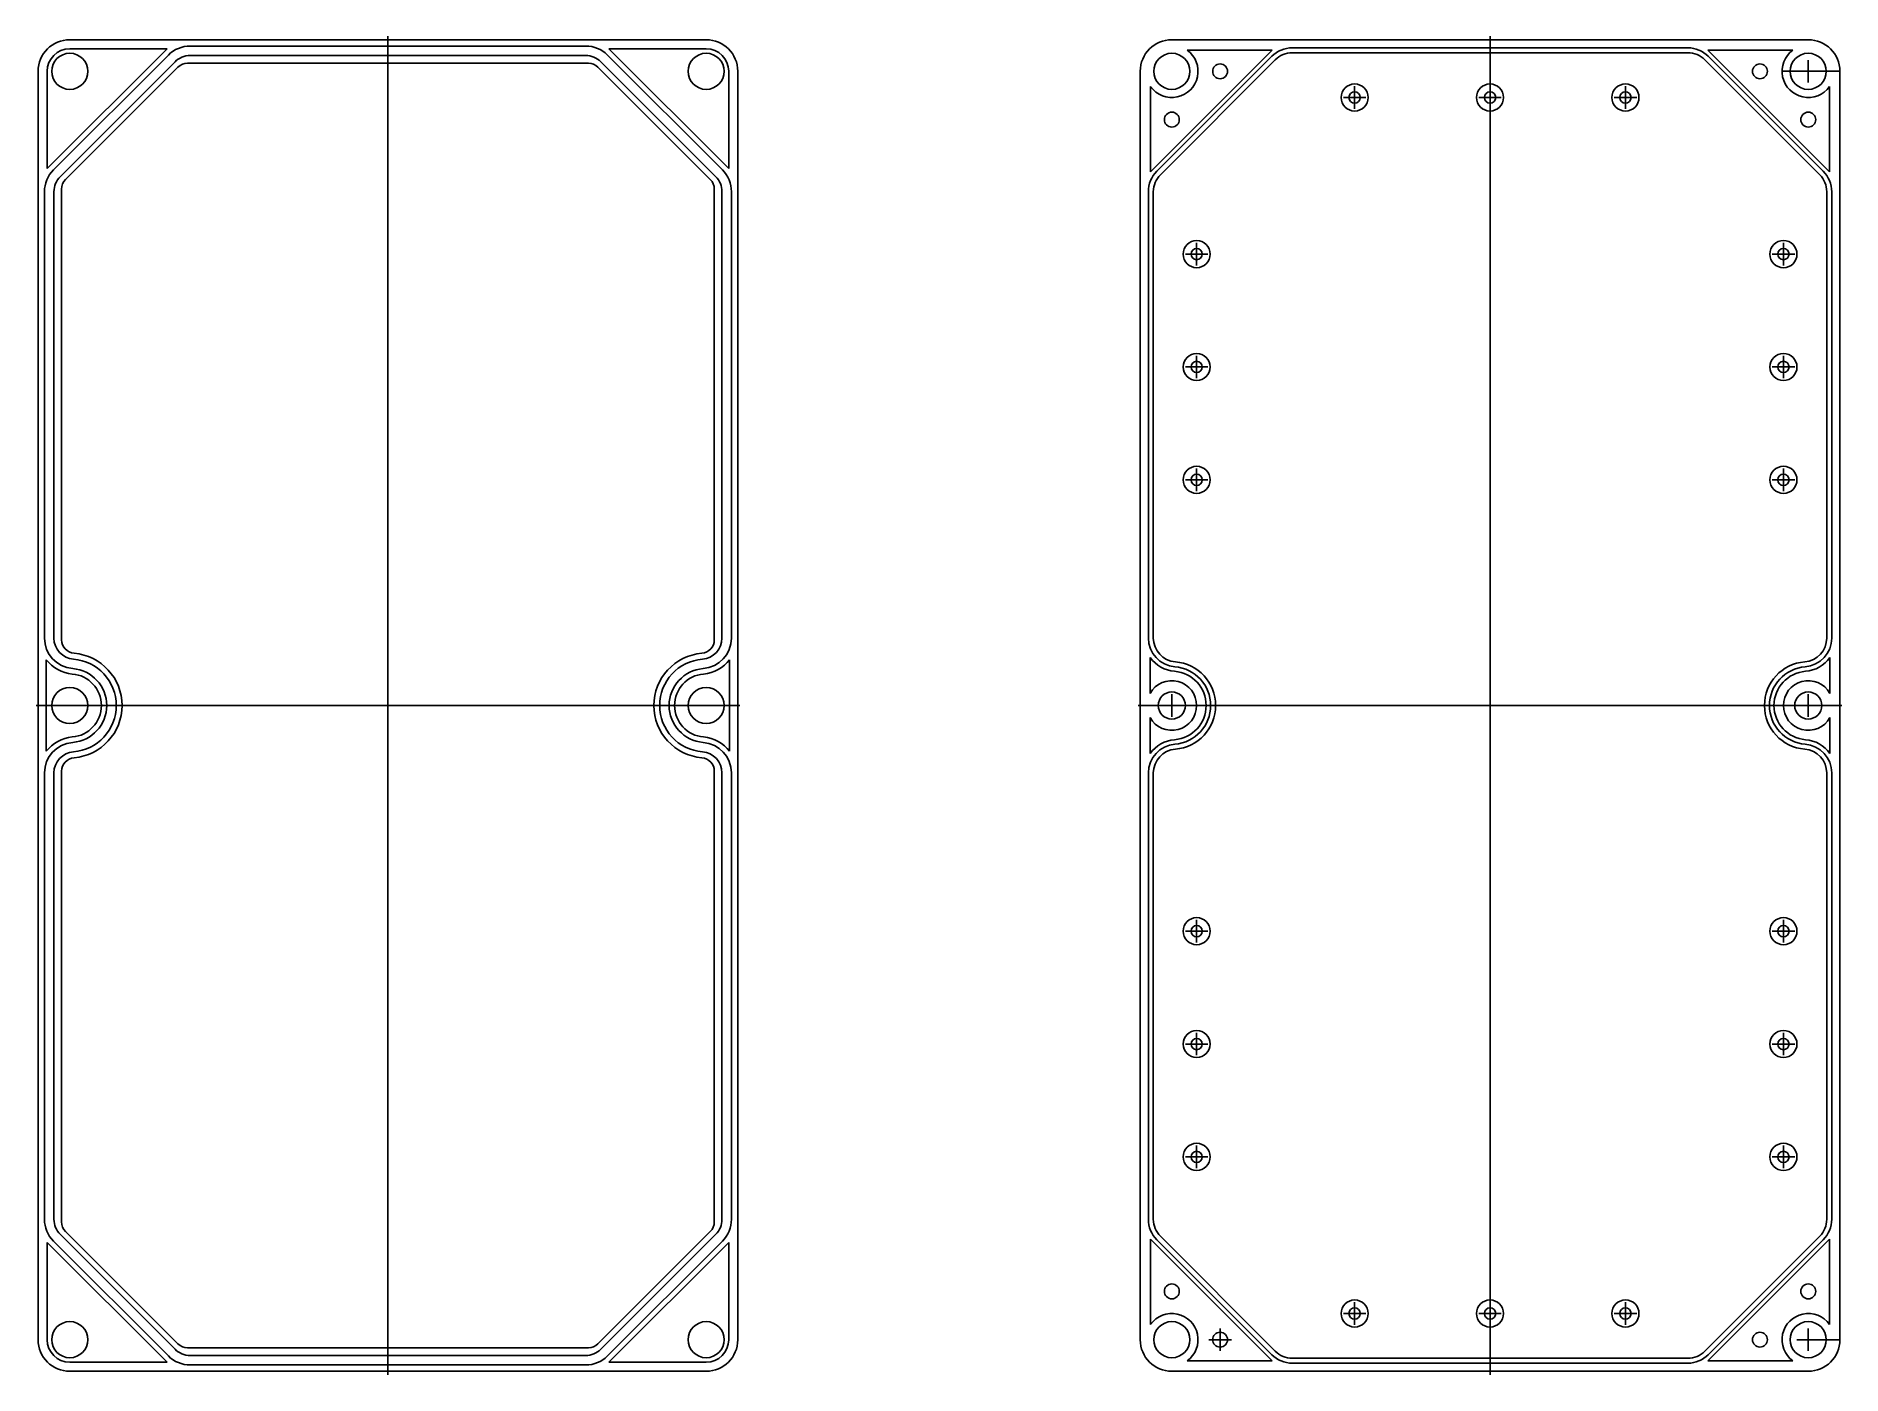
# Model space of a CAD drawing. Header units: millimetres. Extents: x -1885 to 2187, y -260 to 574.
# Drawn here: x 1786.8 to 2186.9, y 277.1 to 573.7 of the extents above.
import ezdxf

# ---------------------------------------------------------------- set-up
doc = ezdxf.new("R2010")
doc.units = ezdxf.units.MM

msp = doc.modelspace()

# ---------------------------------------------------------------- linework, layer by layer
at = {"color": 7}
for p, q in [((1935.297424, 572.899641), (1794.297424, 572.899641)), ((1864.797424, 277.099641), (1864.797424, 573.699641)), ((1789.297424, 544.347559), (1815.849506, 570.899641)), ((1790.689098, 544.042177), (1816.154888, 569.507967)), ((1815.849506, 570.899641), (1794.297424, 570.899641)), ((1908.631634, 571.499641), (1820.963214, 571.499641)), ((1908.631634, 569.399641), (1820.963214, 569.399641)), ((1938.90575, 544.042177), (1913.43996, 569.507967)), ((1913.745343, 570.899641), (1935.297424, 570.899641)), ((1940.297424, 544.347559), (1913.745343, 570.899641)), ((1787.297424, 284.899641), (1787.297424, 565.899641)), ((1789.297424, 544.347559), (1789.297424, 565.899641)), ((1792.174022, 542.557253), (1817.639812, 568.023043)), ((1793.376104, 541.920856), (1818.276208, 566.820961)), ((1909.197319, 567.699641), (1820.397529, 567.699641)), ((1936.218744, 541.920856), (1911.31864, 566.820961)), ((1937.420826, 542.557253), (1911.955036, 568.023043)), ((1940.297424, 544.347559), (1940.297424, 565.899641)), ((1942.297424, 284.899641), (1942.297424, 565.899641)), ((1788.697424, 440.351564), (1788.697424, 539.233851)), ((1790.797424, 440.351564), (1790.797424, 539.233851)), ((1792.497424, 439.950242), (1792.497424, 539.799536)), ((1937.097424, 439.950242), (1937.097424, 539.799536)), ((1938.797424, 440.351564), (1938.797424, 539.233851)), ((1940.897424, 440.351564), (1940.897424, 539.233851)), ((1789.097424, 415.247718), (1789.097424, 435.551564)), ((1940.497424, 415.247718), (1940.497424, 435.551564)), ((1786.847424, 425.399641), (1942.747424, 425.399641)), ((1791.797424, 425.399641), (1796.797424, 425.399641)), ((1791.797424, 425.399641), (1796.797424, 425.399641)), ((1792.797424, 425.399641), (1797.797424, 425.399641)), ((1936.797424, 425.399641), (1931.797424, 425.399641)), ((1937.797424, 425.399641), (1932.797424, 425.399641)), ((1932.797424, 425.399641), (1937.797424, 425.399641)), ((1937.797424, 425.399641), (1932.797424, 425.399641)), ((1788.697424, 311.565431), (1788.697424, 410.447718)), ((1790.797424, 311.565431), (1790.797424, 410.447718)), ((1792.497424, 310.999745), (1792.497424, 410.849039)), ((1937.097424, 310.999745), (1937.097424, 410.849039)), ((1938.797424, 311.565431), (1938.797424, 410.447718)), ((1940.897424, 311.565431), (1940.897424, 410.447718)), ((1792.174022, 308.242029), (1817.639812, 282.776239)), ((1793.376104, 308.878425), (1818.276208, 283.97832)), ((1936.218744, 308.878425), (1911.31864, 283.97832)), ((1937.420826, 308.242029), (1911.955036, 282.776239)), ((1789.297424, 306.451722), (1789.297424, 284.899641)), ((1789.297424, 306.451722), (1815.849506, 279.899641)), ((1790.689098, 306.757105), (1816.154888, 281.291315)), ((1938.90575, 306.757105), (1913.43996, 281.291315)), ((1940.297424, 306.451722), (1913.745343, 279.899641)), ((1940.297424, 306.451722), (1940.297424, 284.899641)), ((1909.197319, 283.099641), (1820.397529, 283.099641)), ((1908.631634, 281.399641), (1820.963214, 281.399641)), ((1815.849506, 279.899641), (1794.297424, 279.899641)), ((1935.297424, 277.899641), (1794.297424, 277.899641)), ((1935.297424, 277.899641), (1794.297424, 277.899641)), ((1908.631634, 279.299641), (1820.963214, 279.299641)), ((1913.745343, 279.899641), (1935.297424, 279.899641))]:
    msp.add_line(p, q, dxfattribs=at)
for p, q in [((2179.466543, 572.899641), (2038.466543, 572.899641)), ((2108.966543, 277.099641), (2108.966543, 573.699641)), ((2033.766543, 543.65761), (2060.708574, 570.599641)), ((2035.14106, 543.759334), (2060.60685, 569.225124)), ((2035.918877, 542.981517), (2061.384667, 568.447307)), ((2060.708574, 570.599641), (2041.865072, 570.599641)), ((2152.800753, 571.099641), (2065.132333, 571.099641)), ((2152.800753, 569.999641), (2065.132333, 569.999641)), ((2182.014209, 542.981517), (2156.548419, 568.447307)), ((2184.166543, 543.65761), (2157.224512, 570.599641)), ((2157.224512, 570.599641), (2176.068014, 570.599641)), ((2182.792027, 543.759334), (2157.326237, 569.225124)), ((2179.466543, 563.399641), (2179.466543, 568.399641)), ((2031.466543, 284.899641), (2031.466543, 565.899641)), ((2186.466543, 565.899641), (2173.666543, 565.899641)), ((2186.466543, 284.899641), (2186.466543, 565.899641)), ((2033.766543, 543.65761), (2033.766543, 562.501112)), ((2076.466543, 560.099641), (2081.466543, 560.099641)), ((2078.966543, 557.599641), (2078.966543, 562.599641)), ((2106.466543, 560.099641), (2111.466543, 560.099641)), ((2108.966543, 557.599641), (2108.966543, 562.599641)), ((2136.466543, 560.099641), (2141.466543, 560.099641)), ((2138.966543, 557.599641), (2138.966543, 562.599641)), ((2184.166543, 543.65761), (2184.166543, 562.501112)), ((2033.266543, 440.351564), (2033.266543, 539.233851)), ((2034.366543, 440.351564), (2034.366543, 539.233851)), ((2183.566543, 440.351564), (2183.566543, 539.233851)), ((2184.666543, 440.351564), (2184.666543, 539.233851)), ((2041.466543, 525.399641), (2046.466543, 525.399641)), ((2043.966543, 522.899641), (2043.966543, 527.899641)), ((2171.466543, 525.399641), (2176.466543, 525.399641)), ((2173.966543, 522.899641), (2173.966543, 527.899641)), ((2041.466543, 500.399641), (2046.466543, 500.399641)), ((2043.966543, 497.899641), (2043.966543, 502.899641)), ((2171.466543, 500.399641), (2176.466543, 500.399641)), ((2173.966543, 497.899641), (2173.966543, 502.899641)), ((2043.966543, 472.899641), (2043.966543, 477.899641)), ((2173.966543, 472.899641), (2173.966543, 477.899641)), ((2041.466543, 475.399641), (2046.466543, 475.399641)), ((2171.466543, 475.399641), (2176.466543, 475.399641)), ((2033.666543, 428.084785), (2033.666543, 436.020282)), ((2184.266543, 428.084785), (2184.266543, 436.020282)), ((2031.016543, 425.399641), (2186.916543, 425.399641)), ((2035.966543, 425.399641), (2040.966543, 425.399641)), ((2035.966543, 425.399641), (2040.966543, 425.399641)), ((2036.966543, 425.399641), (2041.966543, 425.399641)), ((2038.466543, 422.899641), (2038.466543, 427.899641)), ((2180.966543, 425.399641), (2175.966543, 425.399641)), ((2180.966543, 425.399641), (2175.966543, 425.399641)), ((2181.966543, 425.399641), (2176.966543, 425.399641)), ((2176.966543, 425.399641), (2181.966543, 425.399641)), ((2181.966543, 425.399641), (2176.966543, 425.399641)), ((2179.466543, 422.899641), (2179.466543, 427.899641)), ((2033.666543, 414.778999), (2033.666543, 422.714496)), ((2184.266543, 414.778999), (2184.266543, 422.714496)), ((2033.266543, 311.565431), (2033.266543, 410.447718)), ((2034.366543, 311.565431), (2034.366543, 410.447718)), ((2183.566543, 311.565431), (2183.566543, 410.447718)), ((2184.666543, 311.565431), (2184.666543, 410.447718)), ((2043.966543, 372.899641), (2043.966543, 377.899641)), ((2173.966543, 372.899641), (2173.966543, 377.899641)), ((2041.466543, 375.399641), (2046.466543, 375.399641)), ((2171.466543, 375.399641), (2176.466543, 375.399641)), ((2043.966543, 347.899641), (2043.966543, 352.899641)), ((2173.966543, 347.899641), (2173.966543, 352.899641)), ((2041.466543, 350.399641), (2046.466543, 350.399641)), ((2171.466543, 350.399641), (2176.466543, 350.399641)), ((2041.466543, 325.399641), (2046.466543, 325.399641)), ((2043.966543, 322.899641), (2043.966543, 327.899641)), ((2171.466543, 325.399641), (2176.466543, 325.399641)), ((2173.966543, 322.899641), (2173.966543, 327.899641)), ((2033.766543, 307.141672), (2060.708574, 280.199641)), ((2033.766543, 288.29817), (2033.766543, 307.141672)), ((2035.14106, 307.039947), (2060.60685, 281.574157)), ((2035.918877, 307.817765), (2061.384667, 282.351975)), ((2182.014209, 307.817765), (2156.548419, 282.351975)), ((2184.166543, 307.141672), (2157.224512, 280.199641)), ((2182.792027, 307.039947), (2157.326237, 281.574157)), ((2184.166543, 307.141672), (2184.166543, 288.29817)), ((2078.966543, 288.199641), (2078.966543, 293.199641)), ((2108.966543, 288.199641), (2108.966543, 293.199641)), ((2138.966543, 288.199641), (2138.966543, 293.199641)), ((2076.466543, 290.699641), (2081.466543, 290.699641)), ((2106.466543, 290.699641), (2111.466543, 290.699641)), ((2136.466543, 290.699641), (2141.466543, 290.699641)), ((2046.666543, 284.899641), (2051.666543, 284.899641)), ((2049.166543, 282.399641), (2049.166543, 287.399641)), ((2186.466543, 284.899641), (2176.966543, 284.899641)), ((2179.466543, 287.399641), (2179.466543, 282.399641)), ((2060.708574, 280.199641), (2041.865072, 280.199641)), ((2152.800753, 280.799641), (2065.132333, 280.799641)), ((2157.224512, 280.199641), (2176.068014, 280.199641)), ((2179.466543, 277.899641), (2038.466543, 277.899641)), ((2179.466543, 277.899641), (2038.466543, 277.899641)), ((2152.800753, 279.699641), (2065.132333, 279.699641))]:
    msp.add_line(p, q)
for centre in [(1794.297424, 565.899641), (1935.297424, 565.899641), (1794.297424, 425.399641), (1935.297424, 425.399641), (1794.297424, 284.899641), (1935.297424, 284.899641)]:
    msp.add_circle(centre, 4, dxfattribs=at)
for centre, radius in [((2038.466543, 565.899641), 4), ((2179.466543, 565.899641), 4), ((2049.166543, 565.899641), 1.65), ((2168.766543, 565.899641), 1.65), ((2078.966543, 560.099641), 3), ((2078.966543, 560.099641), 1.25), ((2108.966543, 560.099641), 3), ((2108.966543, 560.099641), 1.25), ((2138.966543, 560.099641), 3), ((2138.966543, 560.099641), 1.25), ((2038.466543, 555.19761), 1.65), ((2179.466543, 555.19761), 1.65), ((2043.966543, 525.399641), 3), ((2173.966543, 525.399641), 3), ((2043.966543, 525.399641), 1.25), ((2173.966543, 525.399641), 1.25), ((2043.966543, 500.399641), 3), ((2043.966543, 500.399641), 1.25), ((2173.966543, 500.399641), 3), ((2173.966543, 500.399641), 1.25), ((2043.966543, 475.399641), 3), ((2043.966543, 475.399641), 1.25), ((2173.966543, 475.399641), 3), ((2173.966543, 475.399641), 1.25), ((2038.466543, 425.399641), 3), ((2179.466543, 425.399641), 3), ((2043.966543, 375.399641), 3), ((2043.966543, 375.399641), 1.25), ((2173.966543, 375.399641), 3), ((2173.966543, 375.399641), 1.25), ((2043.966543, 350.399641), 3), ((2173.966543, 350.399641), 3), ((2043.966543, 350.399641), 1.25), ((2173.966543, 350.399641), 1.25), ((2043.966543, 325.399641), 3), ((2173.966543, 325.399641), 3), ((2043.966543, 325.399641), 1.25), ((2173.966543, 325.399641), 1.25), ((2038.466543, 295.601672), 1.65), ((2179.466543, 295.601672), 1.65), ((2078.966543, 290.699641), 3), ((2108.966543, 290.699641), 3), ((2138.966543, 290.699641), 3), ((2038.466543, 284.899641), 4), ((2078.966543, 290.699641), 1.25), ((2108.966543, 290.699641), 1.25), ((2138.966543, 290.699641), 1.25), ((2179.466543, 284.899641), 4), ((2049.166543, 284.899641), 1.65), ((2168.766543, 284.899641), 1.65)]:
    msp.add_circle(centre, radius)
for centre, radius, start, end in [((1794.297424, 565.899641), 7, 90, 180), ((1935.297424, 565.899641), 7, 0, 90), ((1794.297424, 565.899641), 5, 90, 180), ((1820.963214, 564.699641), 6.8, 90, 135), ((1820.963214, 564.699641), 4.7, 90, 135), ((1908.631634, 564.699641), 6.8, 45, 90), ((1908.631634, 564.699641), 4.7, 45, 90), ((1935.297424, 565.899641), 5, 360, 90), ((1820.397529, 564.699641), 3, 90, 135), ((1909.197319, 564.699641), 3, 45, 90), ((1795.497424, 539.233851), 6.8, 135, 180), ((1795.497424, 539.233851), 4.7, 135, 180), ((1795.497424, 539.799536), 3, 135, 180), ((1934.097424, 539.799536), 3, 360, 45), ((1934.097424, 539.233851), 4.7, 360, 45), ((1934.097424, 539.233851), 6.8, 360, 45), ((1795.497424, 440.351564), 6.8, 180, 265.41143426), ((1795.497424, 440.351564), 4.7, 180, 265.41143426), ((1934.097424, 440.351564), 4.7, 274.58856574, 0), ((1934.097424, 440.351564), 6.8, 274.58856574, 0), ((1795.497424, 439.950242), 3, 180, 265.28543946), ((1794.297424, 425.399641), 11.6, 274.71456054, 85.28543946), ((1935.297424, 425.399641), 11.6, 94.71456054, 265.28543946), ((1934.097424, 439.950242), 3, 274.71456054, 0), ((1795.497424, 440.351564), 8, 216.86989765, 265.41143426), ((1794.297424, 425.399641), 7, 274.58856574, 85.41143426), ((1794.297424, 425.399641), 8.2, 274.58856574, 85.41143426), ((1794.297424, 425.399641), 10.3, 274.58856574, 85.41143426), ((1935.297424, 425.399641), 10.3, 94.58856574, 265.41143426), ((1935.297424, 425.399641), 8.2, 94.58856574, 265.41143426), ((1935.297424, 425.399641), 7, 94.58856574, 265.41143426), ((1934.097424, 440.351564), 8, 274.58856574, 323.13010235), ((1795.497424, 410.447718), 6.8, 94.58856574, 180), ((1795.497424, 410.447718), 8, 94.58856574, 143.13010235), ((1934.097424, 410.447718), 6.8, 360, 85.41143426), ((1934.097424, 410.447718), 8, 36.86989765, 85.41143426), ((1795.497424, 410.447718), 4.7, 94.58856574, 180), ((1795.497424, 410.849039), 3, 94.71456054, 180), ((1934.097424, 410.849039), 3, 0, 85.28543946), ((1934.097424, 410.447718), 4.7, 0, 85.41143426), ((1795.497424, 311.565431), 6.8, 180, 225), ((1795.497424, 311.565431), 4.7, 180, 225), ((1795.497424, 310.999745), 3, 180, 225), ((1934.097424, 310.999745), 3, 315, 0), ((1934.097424, 311.565431), 4.7, 315, 0), ((1934.097424, 311.565431), 6.8, 315, 0), ((1794.297424, 284.899641), 7, 180, 270), ((1794.297424, 284.899641), 5, 180, 270), ((1935.297424, 284.899641), 7, 270, 0), ((1935.297424, 284.899641), 5, 270, 0), ((1820.963214, 286.099641), 6.8, 225, 270), ((1820.963214, 286.099641), 4.7, 225, 270), ((1820.397529, 286.099641), 3, 225, 270), ((1908.631634, 286.099641), 4.7, 270, 315), ((1908.631634, 286.099641), 6.8, 270, 315), ((1909.197319, 286.099641), 3, 270, 315)]:
    msp.add_arc(centre, radius, start, end, dxfattribs=at)
for centre, radius, start, end in [((2038.466543, 565.899641), 7, 90, 180), ((2179.466543, 565.899641), 7, 0, 90), ((2038.466543, 565.899641), 5.8, 215.8703643, 54.1296357), ((2065.132333, 564.699641), 6.4, 90, 135), ((2065.132333, 564.699641), 5.3, 90, 135), ((2152.800753, 564.699641), 6.4, 45, 90), ((2152.800753, 564.699641), 5.3, 45, 90), ((2179.466543, 565.899641), 5.8, 125.8703643, 324.1296357), ((2178.266543, 539.233851), 6.4, 359.9999999999998, 0), ((2178.266543, 539.233851), 5.3, 359.9999999999998, 0), ((2039.666543, 539.233851), 6.4, 135, 180), ((2039.666543, 539.233851), 5.3, 135, 180), ((2178.266543, 539.233851), 5.3, 360, 45), ((2178.266543, 539.233851), 6.4, 360, 45), ((2039.666543, 440.351564), 6.4, 180, 265.41143426), ((2039.666543, 440.351564), 5.3, 180, 265.41143426), ((2178.266543, 440.351564), 5.3, 274.58856574, 0), ((2178.266543, 440.351564), 6.4, 274.58856574, 0), ((2039.666543, 440.351564), 7.4, 215.82477437, 265.41143426), ((2038.466543, 425.399641), 7.6, 274.58856574, 85.41143426), ((2038.466543, 425.399641), 8.6, 274.58856574, 85.41143426), ((2038.466543, 425.399641), 9.7, 274.58856574, 85.41143426), ((2179.466543, 425.399641), 9.7, 94.58856574, 265.41143426), ((2179.466543, 425.399641), 8.6, 94.58856574, 265.41143426), ((2179.466543, 425.399641), 7.6, 94.58856574, 265.41143426), ((2178.266543, 440.351564), 7.4, 274.58856574, 324.17522563), ((2038.466543, 425.399641), 5.5, 209.22287029, 150.77712971), ((2179.466543, 425.399641), 5.5, 29.22287029, 330.77712971), ((2039.666543, 410.447718), 6.4, 94.58856574, 180), ((2039.666543, 410.447718), 7.4, 94.58856574, 144.17522563), ((2178.266543, 410.447718), 6.4, 360, 85.41143426), ((2178.266543, 410.447718), 7.4, 35.82477437, 85.41143426), ((2039.666543, 410.447718), 5.3, 94.58856574, 180), ((2178.266543, 410.447718), 5.3, 0, 85.41143426), ((2039.666543, 311.565431), 6.4, 180, 225), ((2039.666543, 311.565431), 5.3, 180, 225), ((2178.266543, 311.565431), 5.3, 315, 0), ((2178.266543, 311.565431), 6.4, 315, 0), ((2038.466543, 284.899641), 5.8, 305.8703643, 144.1296357), ((2179.466543, 284.899641), 5.8, 35.8703643, 234.1296357), ((2038.466543, 284.899641), 7, 180, 270), ((2179.466543, 284.899641), 7, 270, 0), ((2065.132333, 286.099641), 6.4, 225, 270), ((2065.132333, 286.099641), 5.3, 225, 270), ((2152.800753, 286.099641), 5.3, 270, 315), ((2152.800753, 286.099641), 6.4, 270, 315)]:
    msp.add_arc(centre, radius, start, end)

doc.saveas('drawing.dxf')
